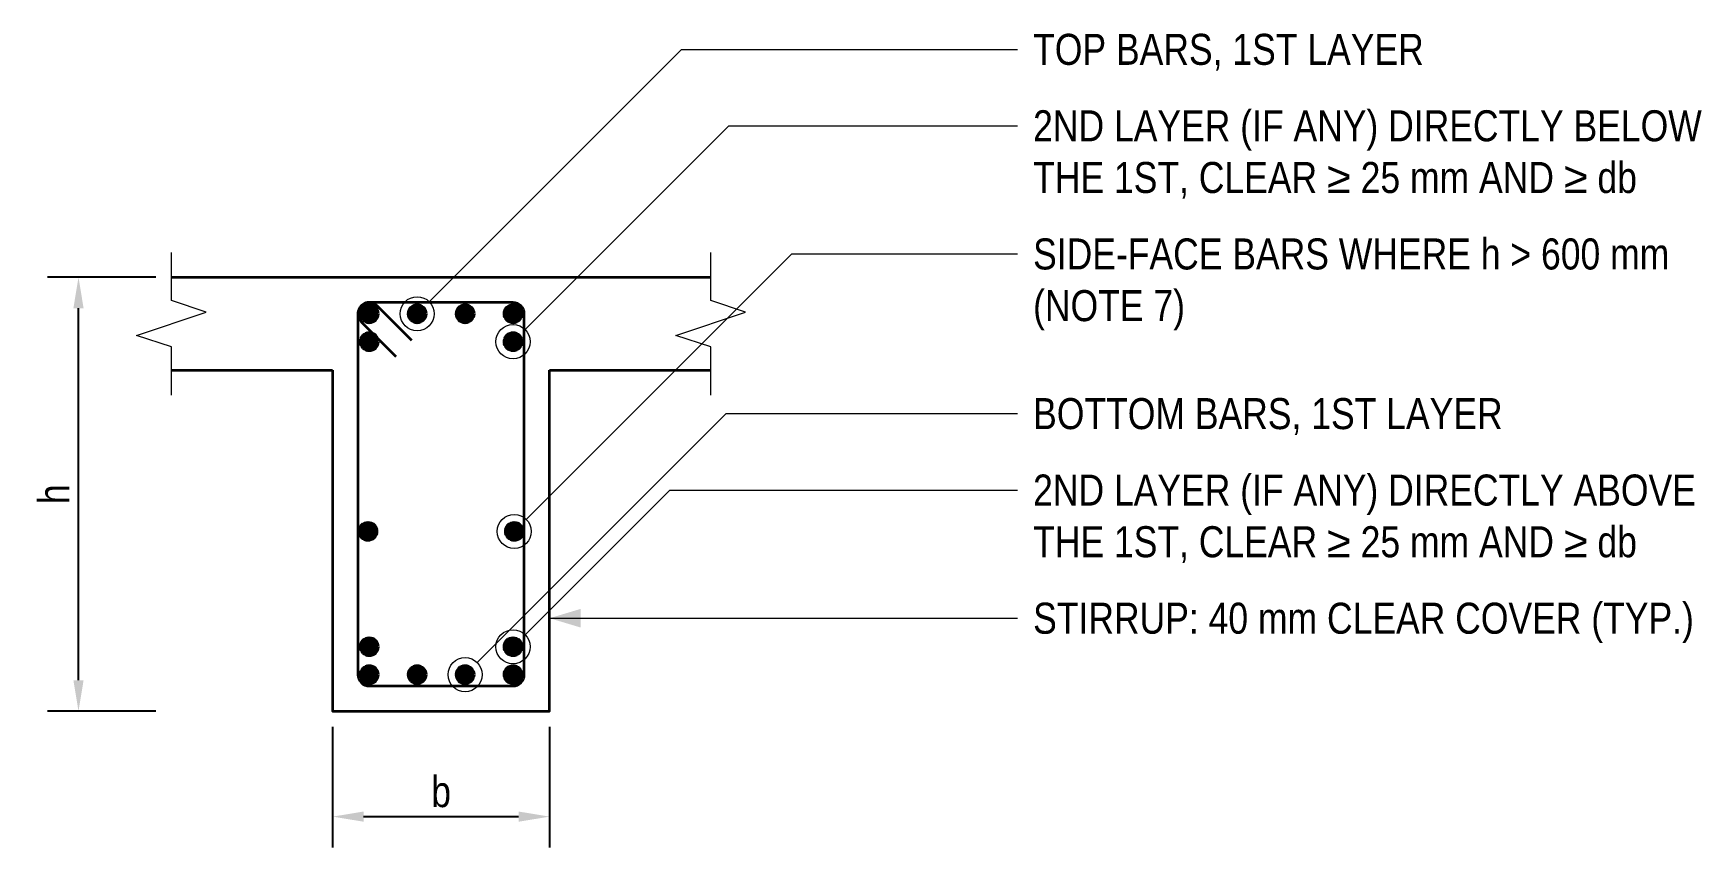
# Model space of a CAD drawing. Header units: millimetres. Extents: x -483 to 2208, y -40220 to -38907.
import ezdxf

# ---------------------------------------------------------------- set-up
doc = ezdxf.new("R2010")
doc.units = ezdxf.units.MM
doc.header["$LTSCALE"] = 3.75
for name, color, linetype, lineweight in [('S-ANNO', 3, 'Continuous', 18), ('S-BREAK', 8, 'Continuous', 18), ('S-CONC', 4, 'Continuous', 35), ('S-DIMS', 2, 'Continuous', 18), ('S-REBR', 1, 'Continuous', 50), ('S-REBR-SEC', 30, 'Continuous', 35), ('S-TEXT', 7, 'Continuous', 18)]:
    doc.layers.add(name, color=color, linetype=linetype, lineweight=lineweight)
doc.styles.add('AN', font='ARIALN_0.TTF')
doc.dimstyles.new('EIT-25', dxfattribs={"dimscale": 25, "dimtxt": 2, "dimasz": 2, "dimexe": 2, "dimexo": 1, "dimgap": 0.6, "dimtad": 1, "dimdec": 0, "dimtxsty": 'AN', "dimcen": 2.5, "dimclrd": 2, "dimclre": 8, "dimclrt": 7, "dimazin": 3, "dimtfac": 1, "dimtmove": 1, "dimatfit": 3, "dimlwd": -1, "dimlwe": -1, "dimarcsym": 0})

msp = doc.modelspace()

# ---------------------------------------------------------------- hatches: boundary and pattern name
at = {"layer": 'S-REBR'}
h = msp.add_hatch(color=256, dxfattribs=at)
h.dxf.hatch_style = 1
edge = h.paths.add_edge_path()
edge.add_arc((59, -39359), 13.8, 0, 360)
h = msp.add_hatch(color=256, dxfattribs=at)
h.dxf.hatch_style = 1
edge = h.paths.add_edge_path()
edge.add_arc((136.3, -39359), 13.8, 0, 360)
h = msp.add_hatch(color=256, dxfattribs=at)
h.dxf.hatch_style = 1
edge = h.paths.add_edge_path()
edge.add_arc((213.7, -39359), 13.8, 0, 360)
h = msp.add_hatch(color=256, dxfattribs=at)
h.dxf.hatch_style = 1
edge = h.paths.add_edge_path()
edge.add_arc((291, -39359), 13.8, 0, 360)
h = msp.add_hatch(color=256, dxfattribs=at)
h.dxf.hatch_style = 1
edge = h.paths.add_edge_path()
edge.add_arc((59, -39404), 13.8, 0, 360)
h = msp.add_hatch(color=256, dxfattribs=at)
h.dxf.hatch_style = 1
edge = h.paths.add_edge_path()
edge.add_arc((291, -39404), 13.8, 0, 360)
h = msp.add_hatch(color=256, dxfattribs=at)
h.dxf.hatch_style = 1
edge = h.paths.add_edge_path()
edge.add_arc((57, -39710), 13.8, 0, 360)
h = msp.add_hatch(color=256, dxfattribs=at)
h.dxf.hatch_style = 1
edge = h.paths.add_edge_path()
edge.add_arc((293, -39710), 13.8, 0, 360)
h = msp.add_hatch(color=256, dxfattribs=at)
h.dxf.hatch_style = 1
edge = h.paths.add_edge_path()
edge.add_arc((59, -39896), 13.8, 0, 360)
h = msp.add_hatch(color=256, dxfattribs=at)
h.dxf.hatch_style = 1
edge = h.paths.add_edge_path()
edge.add_arc((291, -39896), 13.8, 0, 360)
h = msp.add_hatch(color=256, dxfattribs=at)
h.dxf.hatch_style = 1
edge = h.paths.add_edge_path()
edge.add_arc((59, -39941), 13.8, 0, 360)
h = msp.add_hatch(color=256, dxfattribs=at)
h.dxf.hatch_style = 1
edge = h.paths.add_edge_path()
edge.add_arc((136.3, -39941), 13.8, 0, 360)
h = msp.add_hatch(color=256, dxfattribs=at)
h.dxf.hatch_style = 1
edge = h.paths.add_edge_path()
edge.add_arc((213.7, -39941), 13.8, 0, 360)
h = msp.add_hatch(color=256, dxfattribs=at)
h.dxf.hatch_style = 1
edge = h.paths.add_edge_path()
edge.add_arc((291, -39941), 13.8, 0, 360)

# ---------------------------------------------------------------- linework, layer by layer
at = {"layer": 'S-ANNO', "flags": 128}
for points in [[(155.8, -39339.6), (562.8, -38932.5), (1030, -38932.5), (1105, -38932.5)], [(310.4, -39384.6), (639.2, -39055.8), (1030, -39055.8), (1105, -39055.8)], [(312.4, -39690.6), (740.5, -39262.5), (1030, -39262.5), (1105, -39262.5)], [(233.1, -39921.6), (634.7, -39520), (1030, -39520), (1105, -39520)], [(310.4, -39876.6), (543.7, -39643.3), (1030, -39643.3), (1105, -39643.3)], [(350, -39850), (1030, -39850), (1105, -39850)]]:
    msp.add_lwpolyline(points, dxfattribs=at)
at = {"layer": 'S-ANNO'}
for centre in [(136.3, -39359), (291, -39404), (293, -39710), (291, -39896), (213.7, -39941)]:
    msp.add_circle(centre, 27.5, dxfattribs=at)
msp.add_solid([(350, -39850), (400, -39865), (400, -39835)], dxfattribs=at)
at = {"layer": 'S-BREAK', "flags": 128}
for points in [[(-260, -39490), (-260, -39412.5), (-316.2, -39393.8), (-203.8, -39356.2), (-260, -39337.5), (-260, -39260)], [(610, -39490), (610, -39412.5), (553.8, -39393.8), (666.2, -39356.2), (610, -39337.5), (610, -39260)]]:
    msp.add_lwpolyline(points, dxfattribs=at)
at = {"layer": 'S-CONC'}
for p, q in [((-260, -39300), (610, -39300)), ((-260, -39450), (0, -39450)), ((350, -39450), (610, -39450))]:
    msp.add_line(p, q, dxfattribs=at)
at = {"layer": 'S-CONC', "flags": 128}
msp.add_lwpolyline([(0, -39450), (0, -40000), (350, -40000), (350, -39450)], dxfattribs=at)
at = {"layer": 'S-REBR'}
for centre in [(59, -39359), (136.3, -39359), (213.7, -39359), (291, -39359), (59, -39404), (291, -39404), (57, -39710), (293, -39710), (59, -39896), (291, -39896), (59, -39941), (136.3, -39941), (213.7, -39941), (291, -39941)]:
    msp.add_circle(centre, 13.8, dxfattribs=at)
at = {"layer": 'S-REBR-SEC', "flags": 128}
msp.add_lwpolyline([(127.8, -39402), (71.9, -39346.1, 0.668179), (40.8, -39359), (40.8, -39941, 0.414214), (59, -39959.2), (291, -39959.2, 0.414214), (309.2, -39941), (309.2, -39359, 0.414214), (291, -39340.8), (59, -39340.8, 0.668179), (46.1, -39371.9), (102, -39427.8)], format="xyb", dxfattribs=at)

# ---------------------------------------------------------------- texts
at = {"layer": 'S-TEXT', "char_height": 50, "attachment_point": 1, "style": 'AN'}
for s, insert, width in [('TOP BARS, 1ST LAYER', (1130, -38907.5), 667.962), ('2ND LAYER (IF ANY) DIRECTLY BELOW\\PTHE 1ST, CLEAR ≥ 25 mm AND ≥ db', (1130, -39030.8), 1134.473), ('SIDE-FACE BARS WHERE h > 600 mm\\P(NOTE 7)', (1130, -39237.5), 1079.954), ('BOTTOM BARS, 1ST LAYER', (1130, -39495), 800.339), ('2ND LAYER (IF ANY) DIRECTLY ABOVE\\PTHE 1ST, CLEAR ≥ 25 mm AND ≥ db', (1130, -39618.3), 1124.576), ('STIRRUP: 40 mm CLEAR COVER (TYP.)', (1130, -39825), 1121.207)]:
    msp.add_mtext(s, dxfattribs=dict(at, insert=insert, width=width))

# ---------------------------------------------------------------- dimensions: what is measured, and where the dimension line sits
at = {"layer": 'S-DIMS'}
msp.add_linear_dim(base=(-410, -40000), p1=(-260, -40000), p2=(-260, -39300), angle=90, text='h', dimstyle='EIT-25', dxfattribs=at).render()
msp.add_linear_dim(base=(0, -40170), p1=(0, -40000), p2=(350, -40000), text='b', dimstyle='EIT-25', dxfattribs=at).render()

doc.saveas('drawing.dxf')
